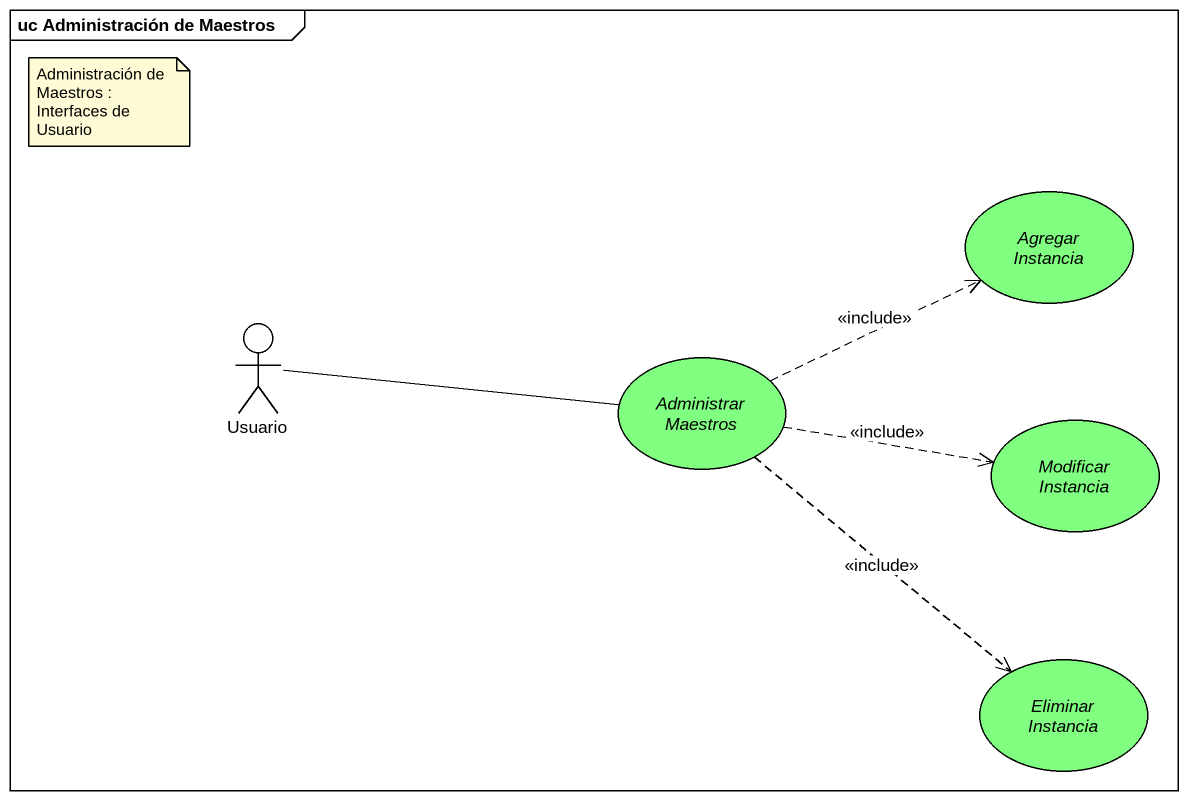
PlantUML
@startuml
mainframe uc Administración de Maestros
usecase "Agregar Instancia" as Agregar_Instancia #80FF80
actor Usuario
usecase "Administrar Maestros" as Administrar_Maestros #80FF80
usecase "Modificar Instancia" as Modificar_Instancia #80FF80
usecase "Eliminar Instancia" as Eliminar_Instancia #80FF80
Usuario -right- Administrar_Maestros
Administrar_Maestros .right.> Agregar_Instancia : <<include>>
Administrar_Maestros .right.> Modificar_Instancia : <<include>>
Administrar_Maestros ..> Eliminar_Instancia : <<include>>
note as N1
  Administración de Maestros : Interfaces de Usuario
end note
@enduml
